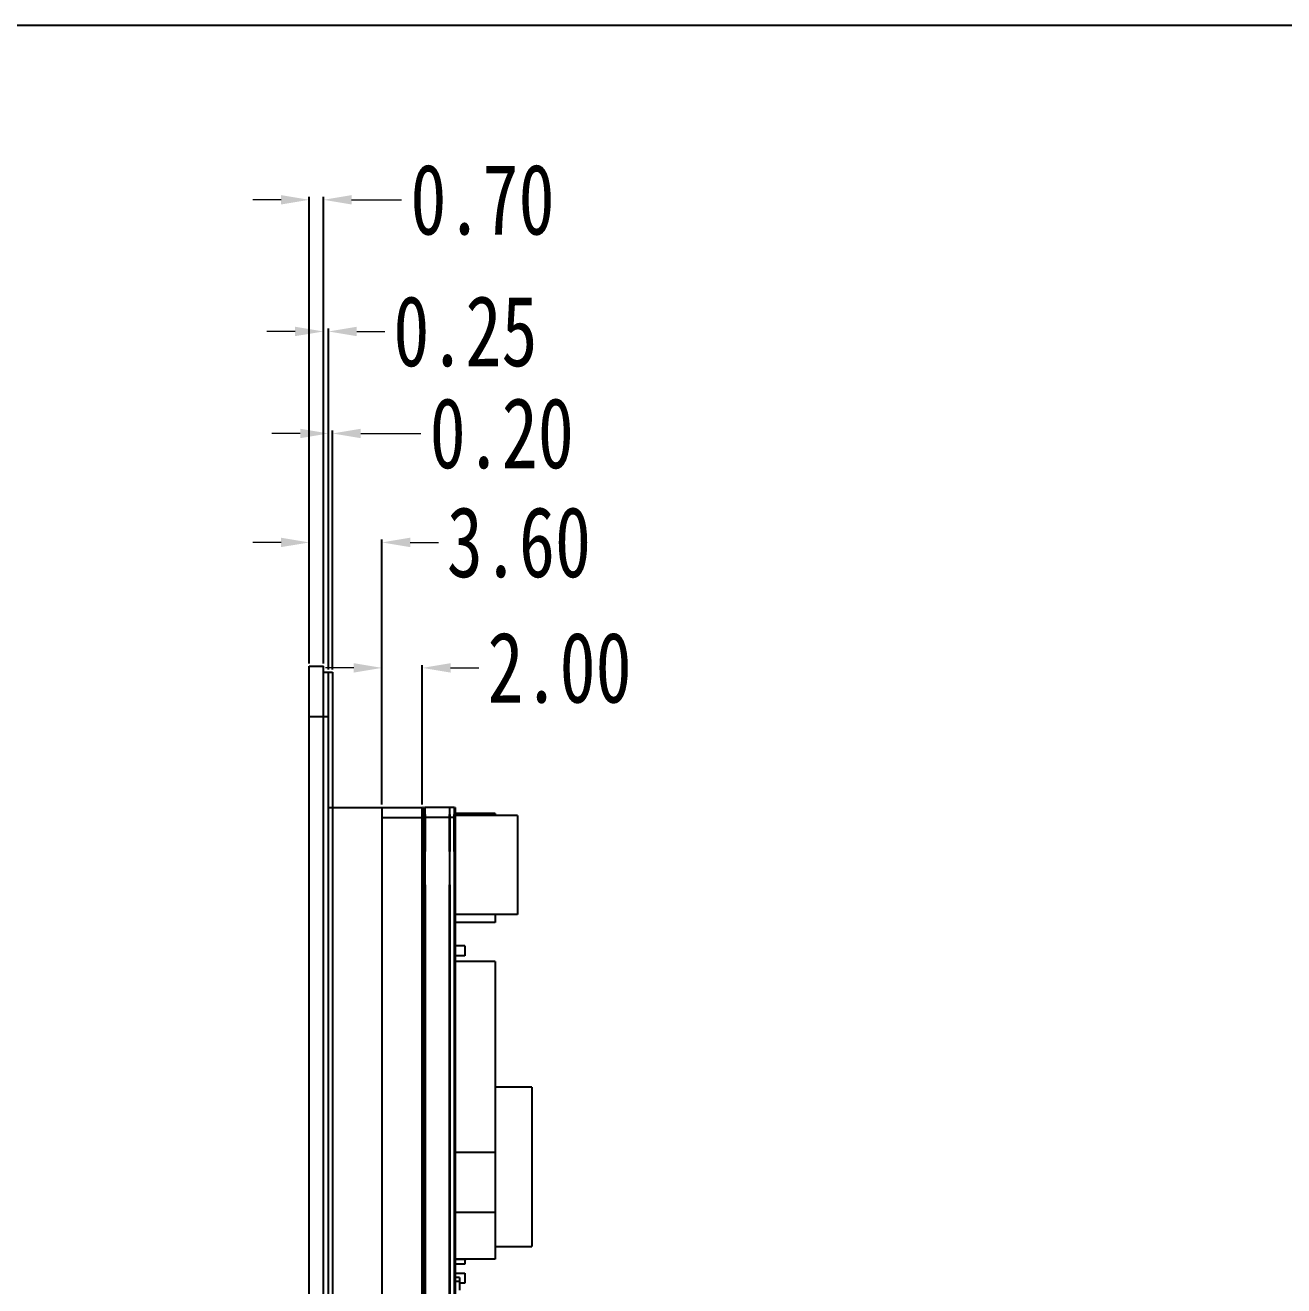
# Model space of a CAD drawing. Header units: millimetres. Extents: x 884 to 1160, y 193 to 343.
# Drawn here: x 1010.5 to 1072.9, y 280.9 to 343.4 of the extents above; entities that cross this region are included whole.
import ezdxf

# ---------------------------------------------------------------- set-up
doc = ezdxf.new("R2010")
doc.units = ezdxf.units.MM
doc.layers.add('dim', color=4, linetype='Continuous')
doc.layers.add('图层0000', color=7, linetype='Continuous', lineweight=25)
doc.styles.add('STYLE1', font='', dxfattribs={"width": 0.9})
doc.styles.add('宋体', font='', dxfattribs={"width": 0.75})
doc.styles.get('STYLE1').set_extended_font_data('KaiTi_GB2312')
doc.styles.get('宋体').set_extended_font_data('SimSun')
doc.dimstyles.new('STANDARD$0', dxfattribs={"dimtxt": 1.5, "dimasz": 1.5, "dimexe": 0.25, "dimexo": 0.5, "dimgap": 0.4, "dimtad": 1, "dimzin": 9, "dimdsep": 46, "dimtxsty": 'STYLE1', "dimcen": 1.5, "dimclrd": 256, "dimclre": 256, "dimclrt": 256, "dimadec": 0, "dimazin": 0, "dimtfac": 1, "dimtmove": 0, "dimatfit": 3, "dimfxl": 0, "dimtolj": 1, "dimtzin": 0, "dimlwd": 5, "dimlwe": 5, "dimarcsym": 0})

# ---------------------------------------------------------------- blocks, each defined once
blk = doc.blocks.new('*D12')
at = {"layer": 'Defpoints', "color": 0}
for p in [(1025.282, 334.706), (1024.582, 311.596), (1025.282, 311.596)]:
    blk.add_point(p, dxfattribs=at)
at = {"layer": 'dim', "color": 3, "lineweight": -2}
for p, q in [((1024.582, 311.736), (1024.582, 334.846)), ((1025.282, 311.736), (1025.282, 334.846))]:
    blk.add_line(p, q, dxfattribs=at)
at = {"layer": 'dim', "color": 3, "lineweight": 18}
for p, q in [((1023.182, 334.706), (1021.782, 334.706)), ((1026.682, 334.706), (1029.156, 334.706))]:
    blk.add_line(p, q, dxfattribs=at)
at = {"layer": 'dim', "color": 3}
for points in [[(1023.182, 334.472), (1023.182, 334.939), (1024.582, 334.706)], [(1026.682, 334.939), (1026.682, 334.472), (1025.282, 334.706)]]:
    blk.add_solid(points, dxfattribs=at)
at = {"layer": 'dim', "color": 3, "insert": (1033.164, 334.706), "char_height": 1.96, "attachment_point": 5, "style": '宋体'}
blk.add_mtext('{\\H1.785714x;0.70}', dxfattribs=at)
blk = doc.blocks.new('*D13')
at = {"layer": 'Defpoints', "color": 0}
for p in [(1025.732, 323.128), (1025.532, 311.296), (1025.732, 311.296)]:
    blk.add_point(p, dxfattribs=at)
at = {"layer": 'dim', "color": 3, "lineweight": 18}
for p, q in [((1024.132, 323.128), (1022.732, 323.128)), ((1027.132, 323.128), (1030.111, 323.128))]:
    blk.add_line(p, q, dxfattribs=at)
at = {"layer": 'dim', "color": 3, "lineweight": -2}
for p, q in [((1025.532, 311.436), (1025.532, 323.268)), ((1025.732, 311.436), (1025.732, 323.268))]:
    blk.add_line(p, q, dxfattribs=at)
at = {"layer": 'dim', "color": 3}
for points in [[(1024.132, 322.894), (1024.132, 323.361), (1025.532, 323.128)], [(1027.132, 323.361), (1027.132, 322.894), (1025.732, 323.128)]]:
    blk.add_solid(points, dxfattribs=at)
at = {"layer": 'dim', "color": 3, "insert": (1034.119, 323.128), "char_height": 1.96, "attachment_point": 5, "style": '宋体'}
blk.add_mtext('{\\H1.785714x;0.20}', dxfattribs=at)
blk = doc.blocks.new('*D14')
at = {"layer": 'Defpoints', "color": 0}
for p in [(1028.182, 317.729), (1024.582, 311.596), (1028.182, 304.596)]:
    blk.add_point(p, dxfattribs=at)
at = {"layer": 'dim', "color": 3, "lineweight": 18}
for p, q in [((1023.182, 317.729), (1021.782, 317.729)), ((1029.582, 317.729), (1030.982, 317.729))]:
    blk.add_line(p, q, dxfattribs=at)
at = {"layer": 'dim', "color": 3, "lineweight": -2}
for p, q in [((1024.582, 311.736), (1024.582, 317.869)), ((1028.182, 304.736), (1028.182, 317.869))]:
    blk.add_line(p, q, dxfattribs=at)
at = {"layer": 'dim', "color": 3}
for points in [[(1023.182, 317.496), (1023.182, 317.963), (1024.582, 317.729)], [(1029.582, 317.963), (1029.582, 317.496), (1028.182, 317.729)]]:
    blk.add_solid(points, dxfattribs=at)
at = {"layer": 'dim', "color": 3, "insert": (1034.969, 317.729), "char_height": 1.96, "attachment_point": 5, "style": '宋体'}
blk.add_mtext('{\\H1.785714x;3.60}', dxfattribs=at)
blk = doc.blocks.new('*D15')
at = {"layer": 'Defpoints', "color": 0}
for p in [(1030.182, 311.513), (1028.182, 304.596), (1030.182, 304.596)]:
    blk.add_point(p, dxfattribs=at)
at = {"layer": 'dim', "color": 3, "lineweight": 18}
for p, q in [((1026.782, 311.513), (1025.382, 311.513)), ((1031.582, 311.513), (1032.982, 311.513))]:
    blk.add_line(p, q, dxfattribs=at)
at = {"layer": 'dim', "color": 3, "lineweight": -2}
for p, q in [((1028.182, 304.736), (1028.182, 311.653)), ((1030.182, 304.736), (1030.182, 311.653))]:
    blk.add_line(p, q, dxfattribs=at)
at = {"layer": 'dim', "color": 3}
for points in [[(1026.782, 311.279), (1026.782, 311.746), (1028.182, 311.513)], [(1031.582, 311.746), (1031.582, 311.279), (1030.182, 311.513)]]:
    blk.add_solid(points, dxfattribs=at)
at = {"layer": 'dim', "color": 3, "insert": (1036.983, 311.513), "char_height": 1.96, "attachment_point": 5, "style": '宋体'}
blk.add_mtext('{\\H1.785714x;2.00}', dxfattribs=at)
blk = doc.blocks.new('*D23')
at = {"layer": 'Defpoints', "color": 0}
for p in [(1025.532, 328.182), (1025.282, 311.596), (1025.532, 311.296)]:
    blk.add_point(p, dxfattribs=at)
at = {"layer": 'dim', "color": 3, "lineweight": 18}
for p, q in [((1023.882, 328.182), (1022.482, 328.182)), ((1026.932, 328.182), (1028.332, 328.182))]:
    blk.add_line(p, q, dxfattribs=at)
at = {"layer": 'dim', "color": 3, "lineweight": -2}
for p, q in [((1025.282, 311.736), (1025.282, 328.322)), ((1025.532, 311.436), (1025.532, 328.322))]:
    blk.add_line(p, q, dxfattribs=at)
at = {"layer": 'dim', "color": 3}
for points in [[(1023.882, 327.949), (1023.882, 328.416), (1025.282, 328.182)], [(1026.932, 328.416), (1026.932, 327.949), (1025.532, 328.182)]]:
    blk.add_solid(points, dxfattribs=at)
at = {"layer": 'dim', "color": 3, "insert": (1032.319, 328.182), "char_height": 1.96, "attachment_point": 5, "style": '宋体'}
blk.add_mtext('{\\H1.785714x;0.25}', dxfattribs=at)

msp = doc.modelspace()

# ---------------------------------------------------------------- linework, layer by layer
msp.add_line((1025.532, 219.456), (1025.532, 311.296))
msp.add_lwpolyline([(883.859, 343.356), (1159.772, 343.356), (1159.772, 193.122), (883.859, 193.122)], close=True)
at = {"layer": '图层0000', "color": 7, "linetype": 'Continuous', "lineweight": 25}
for p, q in [((1024.582, 309.096), (1024.582, 311.596)), ((1024.582, 311.596), (1025.282, 311.596)), ((1025.282, 309.096), (1025.282, 311.596)), ((1025.282, 311.296), (1025.732, 311.296)), ((1025.732, 311.296), (1025.732, 309.096)), ((1024.582, 221.656), (1024.582, 309.096)), ((1024.582, 309.096), (1025.282, 309.096)), ((1025.282, 221.656), (1025.282, 309.096)), ((1025.282, 309.096), (1025.482, 309.096)), ((1025.732, 309.096), (1025.732, 221.656)), ((1025.482, 304.596), (1028.182, 304.596)), ((1028.182, 304.596), (1028.182, 304.096)), ((1028.182, 304.596), (1030.182, 304.596)), ((1028.182, 304.596), (1028.182, 221.646)), ((1030.182, 304.096), (1030.182, 304.596)), ((1030.195, 304.596), (1030.182, 304.596)), ((1030.195, 304.596), (1030.182, 304.596)), ((1030.182, 304.596), (1030.182, 304.096)), ((1030.195, 304.596), (1030.195, 304.096)), ((1030.195, 304.096), (1030.195, 304.246)), ((1030.234, 304.246), (1030.195, 304.246)), ((1030.234, 304.096), (1030.234, 304.596)), ((1030.294, 304.596), (1030.234, 304.596)), ((1030.234, 304.246), (1030.234, 304.096)), ((1030.294, 304.596), (1030.294, 304.096)), ((1030.294, 304.096), (1030.294, 304.246)), ((1030.324, 304.246), (1030.294, 304.246)), ((1030.324, 304.246), (1030.294, 304.246)), ((1030.324, 304.246), (1030.294, 304.246)), ((1030.324, 304.096), (1030.324, 304.596)), ((1031.524, 304.596), (1030.324, 304.596)), ((1030.324, 304.246), (1030.324, 304.096)), ((1031.524, 304.596), (1031.524, 304.096)), ((1031.554, 304.246), (1031.524, 304.246)), ((1031.524, 304.096), (1031.524, 304.246)), ((1031.554, 304.246), (1031.524, 304.246)), ((1031.554, 304.246), (1031.524, 304.246)), ((1031.554, 304.096), (1031.554, 304.596)), ((1031.754, 304.596), (1031.554, 304.596)), ((1031.554, 304.246), (1031.554, 304.096)), ((1031.754, 304.596), (1031.754, 304.096)), ((1031.754, 304.096), (1031.754, 304.246)), ((1031.795, 304.246), (1031.754, 304.246)), ((1031.795, 304.096), (1031.795, 304.596)), ((1031.808, 304.596), (1031.795, 304.596)), ((1031.808, 304.596), (1031.795, 304.596)), ((1031.795, 304.246), (1031.795, 304.096)), ((1031.808, 304.596), (1031.808, 304.096)), ((1033.795, 304.296), (1031.808, 304.296)), ((1034.895, 304.196), (1031.808, 304.196)), ((1033.795, 304.296), (1033.795, 304.196)), ((1034.895, 304.196), (1034.895, 299.296)), ((1028.182, 304.096), (1028.182, 245.896)), ((1028.182, 304.096), (1030.182, 304.096)), ((1030.182, 245.896), (1030.182, 304.096)), ((1030.182, 304.096), (1030.182, 245.896)), ((1030.195, 304.096), (1030.182, 304.096)), ((1030.195, 302.422), (1030.195, 304.096)), ((1030.195, 304.096), (1030.195, 245.896)), ((1030.234, 304.096), (1030.195, 304.096)), ((1030.234, 245.896), (1030.234, 304.096)), ((1030.234, 304.096), (1030.234, 302.422)), ((1030.294, 304.096), (1030.234, 304.096)), ((1030.294, 302.422), (1030.294, 304.096)), ((1030.294, 304.096), (1030.294, 245.896)), ((1030.324, 304.096), (1030.294, 304.096)), ((1030.324, 245.896), (1030.324, 304.096)), ((1030.324, 304.096), (1030.324, 302.422)), ((1031.524, 304.096), (1030.324, 304.096)), ((1031.524, 302.422), (1031.524, 304.096)), ((1031.524, 304.096), (1031.524, 245.896)), ((1031.554, 304.096), (1031.524, 304.096)), ((1031.554, 245.896), (1031.554, 304.096)), ((1031.554, 304.096), (1031.554, 302.422)), ((1031.754, 304.096), (1031.554, 304.096)), ((1031.754, 302.422), (1031.754, 304.096)), ((1031.754, 304.096), (1031.754, 245.896)), ((1031.795, 304.096), (1031.754, 304.096)), ((1031.795, 245.896), (1031.795, 304.096)), ((1031.795, 304.096), (1031.795, 302.422)), ((1031.808, 304.096), (1031.795, 304.096)), ((1031.808, 304.096), (1031.808, 245.896)), ((1030.234, 302.422), (1030.195, 302.422)), ((1030.195, 302.321), (1030.234, 302.321)), ((1030.324, 302.422), (1030.294, 302.422)), ((1030.294, 302.321), (1030.324, 302.321)), ((1031.554, 302.422), (1031.524, 302.422)), ((1031.524, 302.321), (1031.554, 302.321)), ((1031.795, 302.422), (1031.754, 302.422)), ((1031.754, 302.321), (1031.795, 302.321)), ((1030.195, 300.872), (1030.234, 300.872)), ((1030.195, 245.896), (1030.195, 300.77)), ((1030.234, 300.77), (1030.195, 300.77)), ((1030.234, 300.77), (1030.234, 245.896)), ((1030.294, 300.872), (1030.324, 300.872)), ((1030.294, 245.896), (1030.294, 300.77)), ((1030.324, 300.77), (1030.294, 300.77)), ((1030.324, 300.77), (1030.324, 245.896)), ((1031.524, 300.872), (1031.554, 300.872)), ((1031.524, 245.896), (1031.524, 300.77)), ((1031.554, 300.77), (1031.524, 300.77)), ((1031.554, 300.77), (1031.554, 245.896)), ((1031.754, 300.872), (1031.795, 300.872)), ((1031.795, 300.77), (1031.754, 300.77)), ((1034.895, 299.296), (1031.795, 299.296)), ((1033.795, 299.296), (1033.795, 298.896)), ((1033.795, 298.896), (1031.795, 298.896)), ((1032.295, 297.746), (1031.795, 297.746)), ((1032.295, 297.746), (1032.295, 297.246)), ((1032.295, 297.246), (1031.795, 297.246)), ((1033.795, 296.971), (1031.795, 296.971)), ((1033.795, 296.971), (1033.795, 287.521)), ((1035.605, 290.746), (1033.795, 290.746)), ((1035.605, 290.746), (1035.605, 282.846)), ((1031.795, 287.521), (1033.795, 287.521)), ((1033.795, 287.521), (1033.795, 284.521)), ((1033.795, 284.521), (1031.795, 284.521)), ((1033.795, 284.521), (1033.795, 282.221)), ((1033.795, 282.846), (1035.605, 282.846)), ((1033.795, 282.221), (1031.795, 282.221)), ((1032.355, 282.196), (1031.795, 282.196)), ((1032.295, 281.976), (1031.795, 281.976)), ((1032.295, 282.196), (1032.295, 281.976)), ((1032.355, 282.221), (1032.355, 282.196)), ((1031.795, 281.526), (1032.295, 281.526)), ((1032.025, 281.314), (1031.795, 281.314)), ((1032.025, 281.102), (1031.795, 281.102)), ((1032.025, 281.314), (1032.025, 281.102)), ((1032.025, 281.102), (1032.025, 280.678)), ((1032.295, 281.526), (1032.295, 281.026)), ((1032.295, 281.026), (1032.025, 281.026))]:
    msp.add_line(p, q, dxfattribs=at)

# ---------------------------------------------------------------- dimensions: what is measured, and where the dimension line sits
at = {"layer": 'dim', "color": 3}
for base, p1, p2, picture, middle in [((1025.282, 334.706), (1024.582, 311.596), (1025.282, 311.596), '*D12', (1033.164, 334.706)), ((1025.732, 323.128), (1025.532, 311.296), (1025.732, 311.296), '*D13', (1034.119, 323.128)), ((1028.182, 317.729), (1024.582, 311.596), (1028.182, 304.596), '*D14', (1034.969, 317.729)), ((1030.182, 311.513), (1028.182, 304.596), (1030.182, 304.596), '*D15', (1036.983, 311.513))]:
    dim = msp.add_linear_dim(base=base, p1=p1, p2=p2, text='{\\H1.785714x;<>}', dimstyle='STANDARD$0', override={"dimscale": 0.7, "dimtxt": 2.8, "dimasz": 2, "dimexe": 0.2, "dimexo": 0.2, "dimgap": 0.625, "dimtad": 0, "dimzin": 1, "dimtxsty": '宋体', "dimcen": 0, "dimclrd": 3, "dimclre": 3, "dimclrt": 3, "dimtofl": 0, "dimatfit": 0, "dimtolj": 0, "dimtzin": 8, "dimlwd": 18, "dimlwe": 65534}, dxfattribs=at)
    dim.commit()
    dim.dimension.update_dxf_attribs({"geometry": picture, "text_midpoint": middle, "dimtype": 160})
dim = msp.add_linear_dim(base=(1025.532, 328.182), p1=(1025.282, 311.596), p2=(1025.532, 311.296), text='{\\H1.785714x;<>}', dimstyle='STANDARD$0', override={"dimscale": 0.7, "dimtxt": 2.8, "dimasz": 2, "dimexe": 0.2, "dimexo": 0.2, "dimgap": 0.625, "dimtad": 0, "dimzin": 1, "dimtxsty": '宋体', "dimcen": 0, "dimclrd": 3, "dimclre": 3, "dimclrt": 3, "dimtofl": 0, "dimatfit": 0, "dimtolj": 0, "dimtzin": 8, "dimlwd": 18, "dimlwe": 65534}, dxfattribs=at)
dim.commit()
dim.dimension.update_dxf_attribs({"geometry": '*D23', "text_midpoint": (1032.319, 328.182)})

doc.saveas('drawing.dxf')
